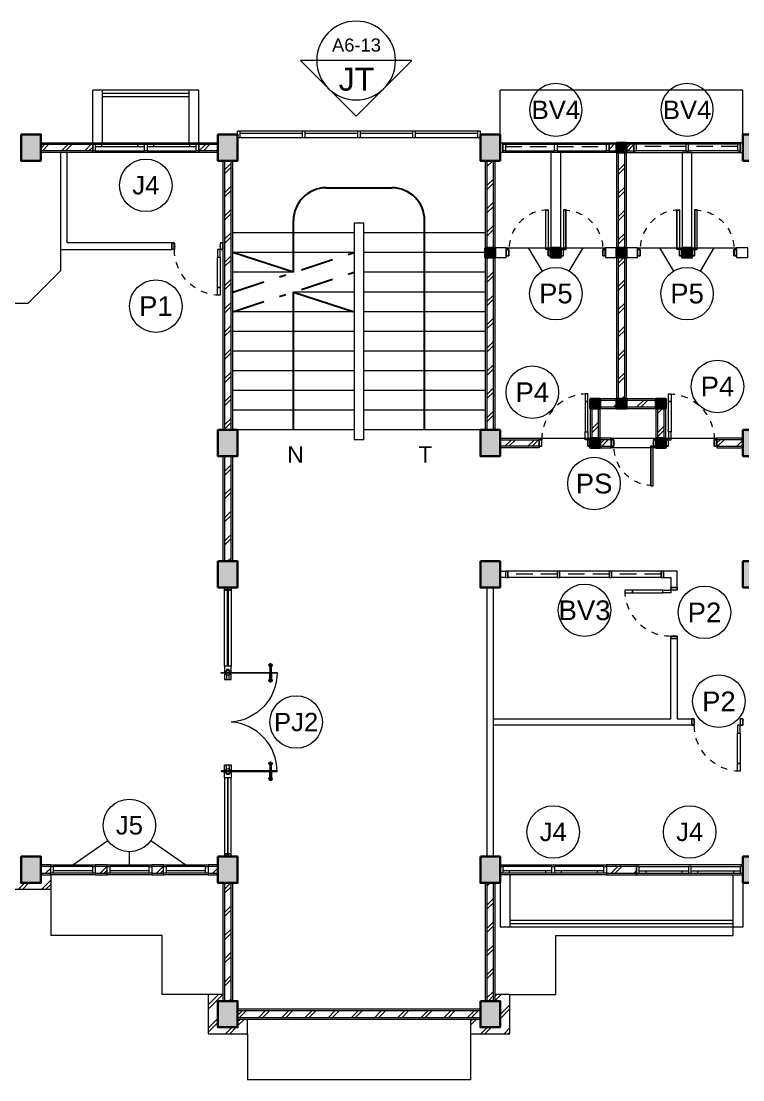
# Model space of a CAD drawing. Header units: millimetres. Extents: x -11 to 1625, y -267 to 180.
# Drawn here: x 1008.79 to 1019.79, y 35.91 to 52.04 of the extents above; entities that cross this region are included whole.
import ezdxf
from ezdxf.enums import TextEntityAlignment as Align

# ---------------------------------------------------------------- set-up
doc = ezdxf.new("R2010")
doc.units = ezdxf.units.MM
doc.linetypes.add('DASHDOT', pattern=[1, 0.5, -0.25, 0, -0.25])
doc.linetypes.add('HIDDEN', pattern=[0.375, 0.25, -0.125])
for name, color, linetype, lineweight in [('ars', 11, 'Continuous', 5), ('dinding', 5, 'Continuous', 15), ('KOLOM', 1, 'Continuous', 30), ('kus', 63, 'Continuous', 15), ('lan', 7, 'Continuous', 15), ('not', 7, 'Continuous', 20), ('PARTISI', 190, 'Continuous', 9), ('sol kol', 8, 'Continuous', 0), ('tem', 5, 'Continuous', 20)]:
    doc.layers.add(name, color=color, linetype=linetype, lineweight=lineweight)
doc.styles.add('S', font='SIMPLEX', dxfattribs={"width": 1.1})
doc.styles.get("Standard").update_dxf_attribs({"font": 'ARIALUNI.TTF'})
pattern_1 = [(45, (1013.4393, 37.53536), (-0.1767767, 0.1767767), []), (45, (1013.5018, 37.53536), (-0.1767767, 0.1767767), [])]
pattern_2 = [(45, (643.21416, -115), (-0.1767767, 0.1767767), []), (45, (643.27666, -115), (-0.1767767, 0.1767767), [])]

# ---------------------------------------------------------------- blocks, each defined once
blk = doc.blocks.new('P 70')
at = {"linetype": 'HIDDEN', "ltscale": 0.3}
blk.add_lwpolyline([(-0.74, 0.1, -0.414214), (-0.04, 0.8, -1.303225)], format="xyb", dxfattribs=at)
for points in [[(-0.04, 0.8), (-0.08, 0.8), (-0.08, 0.68), (-0.04, 0.68)], [(-0.04, 0.68), (-0.08, 0.68), (-0.08, 0.22), (-0.04, 0.22)], [(-0.04, 0.1), (-0.08, 0.1), (-0.08, 0.22), (-0.04, 0.22)], [(-0.735, 0.06), (-0.74, 0.06), (-0.74, 0.061), (-0.74, 0.1), (-0.78, 0.1), (-0.78, 0), (-0.74, 0), (-0.74, 0.056), (-0.735, 0.058)], [(-0.742, 0.002), (-0.778, 0.002), (-0.778, 0.098), (-0.742, 0.098)], [(-0.045, 0.06), (-0.04, 0.06), (-0.04, 0.061), (-0.04, 0.1), (0, 0.1), (0, 0), (-0.04, 0), (-0.04, 0.056), (-0.045, 0.058)], [(-0.038, 0.002), (-0.002, 0.002), (-0.002, 0.098), (-0.038, 0.098)]]:
    blk.add_lwpolyline(points, close=True)
blk = doc.blocks.new('KP')
at = {"layer": 'KOLOM'}
blk.add_lwpolyline([(0.075, -0.075), (-0.075, -0.075), (-0.075, 0.075), (0.075, 0.075), (0.075, -0.075)], dxfattribs=at)
blk = doc.blocks.new('K1')
at = {"layer": 'KOLOM'}
blk.add_lwpolyline([(0.2, 0.15), (-0.2, 0.15), (-0.2, -0.15), (0.2, -0.15), (0.2, 0.15)], dxfattribs=at)
blk = doc.blocks.new('P 60')
at = {"linetype": 'HIDDEN', "ltscale": 0.3}
blk.add_lwpolyline([(-0.64, 0.1, -0.414214), (-0.04, 0.7, -1.303225)], format="xyb", dxfattribs=at)
for points in [[(-0.04, 0.7), (-0.04, 0.1), (-0.08, 0.1), (-0.08, 0.7)], [(-0.042, 0.698), (-0.042, 0.102), (-0.078, 0.102), (-0.078, 0.698)], [(-0.635, 0.06), (-0.64, 0.06), (-0.64, 0.061), (-0.64, 0.1), (-0.68, 0.1), (-0.68, 0), (-0.64, 0), (-0.64, 0.056), (-0.635, 0.058)], [(-0.642, 0.002), (-0.678, 0.002), (-0.678, 0.098), (-0.642, 0.098)], [(-0.045, 0.06), (-0.04, 0.06), (-0.04, 0.061), (-0.04, 0.1), (0, 0.1), (0, 0), (-0.04, 0), (-0.04, 0.056), (-0.045, 0.058)], [(-0.038, 0.002), (-0.002, 0.002), (-0.002, 0.098), (-0.038, 0.098)]]:
    blk.add_lwpolyline(points, close=True)
blk = doc.blocks.new('P1')
at = {"lineweight": 5}
h = blk.add_hatch(dxfattribs=at)
h.set_pattern_fill('ANSI31', color=256, scale=0.020282, angle=-315, style=0)
h.set_pattern_definition([(179.99999863, (-506.106483, 1417.280242), (6.07e-11, 0.0025352112676), [])])
h.paths.add_polyline_path([(-1.729, 0.805, -1), (-1.693, 0.77, -1)])
h.paths.add_polyline_path([(-1.724, 0.801, 1), (-1.697, 0.774, 1)], flags=16)
h = blk.add_hatch(dxfattribs=at)
h.set_pattern_fill('ANSI31', color=256, scale=0.020282, angle=-315, style=0)
h.set_pattern_definition([(270.00000137, (1414.9464214, -503.7726625), (0.0025352112676, 6.07e-11), [])])
h.paths.add_polyline_path([(-1.528, 0.605, 1), (-1.564, 0.641, 1)])
h.paths.add_polyline_path([(-1.532, 0.609, -1), (-1.56, 0.637, -1)], flags=16)
h = blk.add_hatch(dxfattribs=at)
h.set_pattern_fill('ANSI31', color=256, scale=0.020282, angle=-315, style=0)
h.set_pattern_definition([(179.99999863, (-505.0458133, 1416.2195722), (6.07e-11, 0.0025352112676), [])])
h.paths.add_polyline_path([(-0.668, -0.255, -1), (-0.632, -0.291, -1)])
h.paths.add_polyline_path([(-0.664, -0.259, 1), (-0.636, -0.287, 1)], flags=16)
h = blk.add_hatch(dxfattribs=at)
h.set_pattern_fill('ANSI31', color=256, scale=0.020282, angle=-315, style=0)
h.set_pattern_definition([(270.00000137, (1416.0070912, -504.8333323), (0.0025352112676, 6.07e-11), [])])
h.paths.add_polyline_path([(-0.468, -0.455, 1), (-0.504, -0.42, 1)])
h.paths.add_polyline_path([(-0.472, -0.451, -1), (-0.499, -0.424, -1)], flags=16)
for p, q in [((-1.724, 0.801), (-1.697, 0.774)), ((-1.686, 0.781), (-1.623, 0.718)), ((-1.553, 0.648), (-1.616, 0.711)), ((-1.532, 0.609), (-1.56, 0.637)), ((-0.664, -0.259), (-0.636, -0.287)), ((-0.625, -0.28), (-0.562, -0.343)), ((-0.492, -0.413), (-0.555, -0.35)), ((-0.472, -0.451), (-0.499, -0.424))]:
    blk.add_line(p, q, dxfattribs=at)
at = {"color": 9, "lineweight": 5}
for p, q in [((-1.641, 0.7), (-1.704, 0.763)), ((-1.634, 0.693), (-1.571, 0.63)), ((-0.58, -0.361), (-0.643, -0.298)), ((-0.573, -0.368), (-0.51, -0.431))]:
    blk.add_line(p, q, dxfattribs=at)
at = {"color": 8, "lineweight": 5}
for p, q in [((-1.64, 0.701), (-1.703, 0.763)), ((-1.639, 0.702), (-1.701, 0.764)), ((-1.636, 0.705), (-1.697, 0.766)), ((-1.631, 0.71), (-1.692, 0.771)), ((-1.633, 0.694), (-1.57, 0.631)), ((-1.632, 0.695), (-1.57, 0.633)), ((-1.629, 0.698), (-1.568, 0.637)), ((-1.624, 0.703), (-1.563, 0.642)), ((-0.58, -0.36), (-0.642, -0.297)), ((-0.578, -0.358), (-0.64, -0.296)), ((-0.575, -0.356), (-0.636, -0.294)), ((-0.57, -0.351), (-0.631, -0.29)), ((-0.572, -0.367), (-0.51, -0.43)), ((-0.571, -0.366), (-0.509, -0.428)), ((-0.568, -0.363), (-0.507, -0.424)), ((-0.563, -0.358), (-0.502, -0.419))]:
    blk.add_line(p, q, dxfattribs=at)
for points in [[(-1.1, 1.241), (-1.701, 0.64), (-1.694, 0.633), (-1.093, 1.234), (-1.1, 1.241)], [(-1.273, 1.202), (-1.202, 1.273), (-1.061, 1.132), (-1.132, 1.061), (-1.273, 1.202)], [(-0.032, 0.173), (-0.633, -0.428), (-0.64, -0.421), (-0.039, 0.18), (-0.032, 0.173)], [(-0.071, 0), (0, 0.071), (-0.142, 0.212), (-0.212, 0.142), (-0.071, 0)]]:
    blk.add_lwpolyline(points)
at = {"lineweight": 9}
for points in [[(-1.153, 1.181), (-1.181, 1.153), (-1.216, 1.188), (-1.188, 1.216)], [(-1.082, 1.11), (-1.11, 1.082), (-1.181, 1.153), (-1.153, 1.181)], [(-0.163, 0.191), (-0.191, 0.163), (-0.12, 0.092), (-0.092, 0.12)], [(-0.092, 0.12), (-0.12, 0.092), (-0.085, 0.057), (-0.057, 0.085)]]:
    blk.add_lwpolyline(points, close=True, dxfattribs=at)
at = {"lineweight": 5}
for points in [[(-1.697, 0.801), (-1.724, 0.774)], [(-1.532, 0.637), (-1.56, 0.609)], [(-0.636, -0.259), (-0.664, -0.287)], [(-0.472, -0.424), (-0.499, -0.451)]]:
    blk.add_lwpolyline(points, dxfattribs=at)
for points in [[(-1.701, 0.64, 0.396093), (-0.672, 0.601)], [(-0.633, -0.428, -0.396093), (-0.672, 0.601)]]:
    blk.add_lwpolyline(points, format="xyb")
for centre in [(-1.167, 1.167), (-0.106, 0.106)]:
    blk.add_circle(centre, 0.04)
for centre, radius in [((-1.711, 0.788), 0.0254), ((-1.711, 0.788), 0.0195), ((-1.546, 0.623), 0.0254), ((-1.546, 0.623), 0.0195), ((-0.65, -0.273), 0.0254), ((-0.65, -0.273), 0.0195), ((-0.486, -0.437), 0.0254), ((-0.486, -0.437), 0.0195)]:
    blk.add_circle(centre, radius, dxfattribs=at)
blk = doc.blocks.new('NAV')
blk.add_circle((0, -0.4), 0.4)
at = {"style": 'S', "width": 0.75, "flags": 4}
blk.add_attdef('AV', text='', height=0.3, dxfattribs=at).set_placement((0, -0.4), align=Align.MIDDLE)
blk = doc.blocks.new('Npa')
for p, q in [((-0.849, 0), (0, 0.849)), ((0.849, 0), (0, 0.849)), ((0.849, 0), (-0.849, 0))]:
    blk.add_line(p, q)
blk.add_circle((0, 0), 0.6)
at = {"color": 5, "style": 'S', "width": 0.75, "flags": 4}
blk.add_attdef('NO', text='', height=0.3, dxfattribs=at).set_placement((0.005, 0.113), align=Align.CENTER)
at = {"style": 'S', "width": 0.75, "flags": 4}
blk.add_attdef('NOLBR', text='', height=0.2, dxfattribs=at).set_placement((0.005, -0.334), align=Align.CENTER)

msp = doc.modelspace()

# ---------------------------------------------------------------- hatches: boundary and pattern name
at = {"layer": 'ars'}
h = msp.add_hatch(dxfattribs=at)
h.set_pattern_fill('TEMBOK', color=256, scale=0.25)
h.set_pattern_definition([(45, (1006.3293, 42.03536), (-0.176777, 0.176777), []), (45, (1006.3918, 42.03536), (-0.176777, 0.176777), [])])
h.paths.add_polyline_path([(1009.0893097, 50.1603587), (1009.8793097, 50.1603587), (1009.8793097, 50.0603587), (1009.0893097, 50.0603587)])
h = msp.add_hatch(dxfattribs=at)
h.set_pattern_fill('TEMBOK', color=256, scale=0.25)
h.set_pattern_definition([(45, (1008.4293, 42.03536), (-0.176777, 0.176777), []), (45, (1008.4918, 42.03536), (-0.176777, 0.176777), [])])
h.paths.add_polyline_path([(1011.4993097, 50.1603587), (1011.7893097, 50.1603587), (1011.7893097, 50.0603587), (1011.4993097, 50.0603587)])
h = msp.add_hatch(dxfattribs=at)
h.set_pattern_fill('TEMBOK', color=256, scale=0.25)
h.set_pattern_definition([(45, (1017.1593, 40.36036), (-0.176777, 0.176777), []), (45, (1017.2218, 40.36036), (-0.176777, 0.176777), [])])
h.paths.add_polyline_path([(1017.8643097, 50.1603587), (1017.7493097, 50.1603587), (1017.7493097, 50.0603587), (1017.8643097, 50.0603587)])
h = msp.add_hatch(dxfattribs=at)
h.set_pattern_fill('TEMBOK', color=256, scale=0.25)
h.set_pattern_definition([(45, (1017.4643, 40.36036), (-0.176777, 0.176777), []), (45, (1017.5268, 40.36036), (-0.176777, 0.176777), [])])
h.paths.add_polyline_path([(1018.1293097, 50.1603587), (1018.0143097, 50.1603587), (1018.0143097, 50.0603587), (1018.1293097, 50.0603587)])
h = msp.add_hatch(dxfattribs=at)
h.set_pattern_fill('TEMBOK', color=256, scale=0.25)
h.set_pattern_definition(pattern_1)
h.paths.add_polyline_path([(1017.8893097, 50.0353587), (1017.8893097, 46.2853587), (1017.9893097, 46.2853587), (1017.9893097, 50.0353587)])
h = msp.add_hatch(dxfattribs=at)
h.set_pattern_fill('TEMBOK', color=256, scale=0.25)
h.set_pattern_definition(pattern_1)
h.paths.add_polyline_path([(1011.9893097, 45.8103587), (1011.9893097, 49.9103587), (1011.8893097, 49.9103587), (1011.8893097, 45.8103587)])
h = msp.add_hatch(dxfattribs=at)
h.set_pattern_fill('TEMBOK', color=256, scale=0.25)
h.set_pattern_definition(pattern_1)
h.paths.add_polyline_path([(1015.9893097, 48.5853587), (1015.9893097, 49.9103587), (1015.8893097, 49.9103587), (1015.8893097, 48.5853587)])
h = msp.add_hatch(dxfattribs=at)
h.set_pattern_fill('TEMBOK', color=256, scale=0.25)
h.set_pattern_definition(pattern_1)
h.paths.add_polyline_path([(1015.8893097, 48.4353587), (1015.8893097, 45.8103587), (1015.9893097, 45.8103587), (1015.9893097, 48.4353587)])
h = msp.add_hatch(dxfattribs=at)
h.set_pattern_fill('TEMBOK', color=256, scale=0.25)
h.set_pattern_definition(pattern_1)
h.paths.add_polyline_path([(1017.4893097, 46.1353587), (1017.4893097, 45.6853587), (1017.5893097, 45.6853587), (1017.5893097, 46.1353587)])
h = msp.add_hatch(dxfattribs=at)
h.set_pattern_fill('TEMBOK', color=256, scale=0.25)
h.set_pattern_definition(pattern_1)
h.paths.add_polyline_path([(1018.4643097, 46.2603587), (1017.6143097, 46.2603587), (1017.6143097, 46.1603587), (1018.4643097, 46.1603587)])
h = msp.add_hatch(dxfattribs=at)
h.set_pattern_fill('TEMBOK', color=256, scale=0.25)
h.set_pattern_definition(pattern_1)
h.paths.add_polyline_path([(1018.4893097, 46.1353587), (1018.4893097, 45.6853587), (1018.5893097, 45.6853587), (1018.5893097, 46.1353587)])
h = msp.add_hatch(dxfattribs=at)
h.set_pattern_fill('TEMBOK', color=256, scale=0.25)
h.set_pattern_definition(pattern_1)
h.paths.add_polyline_path([(1016.0893097, 45.6603587), (1016.6843097, 45.6603587), (1016.6843097, 45.5603587), (1016.0893097, 45.5603587)])
h = msp.add_hatch(dxfattribs=at)
h.set_pattern_fill('TEMBOK', color=256, scale=0.25)
h.set_pattern_definition(pattern_1)
h.paths.add_polyline_path([(1017.7843097, 45.6603587), (1017.6143097, 45.6603587), (1017.6143097, 45.5603587), (1017.7843097, 45.5603587)])
h = msp.add_hatch(dxfattribs=at)
h.set_pattern_fill('TEMBOK', color=256, scale=0.25)
h.set_pattern_definition(pattern_1)
h.paths.add_polyline_path([(1019.7893097, 45.6603587), (1019.3943097, 45.6603587), (1019.3943097, 45.5603587), (1019.7893097, 45.5603587)])
h = msp.add_hatch(dxfattribs=at)
h.set_pattern_fill('TEMBOK', color=256, scale=0.25)
h.set_pattern_definition(pattern_1)
h.paths.add_polyline_path([(1011.9893097, 43.8103587), (1011.9893097, 45.4103587), (1011.8893097, 45.4103587), (1011.8893097, 43.8103587)])
h = msp.add_hatch(dxfattribs=at)
h.set_pattern_fill('TEMBOK', color=256, scale=0.25)
h.set_pattern_definition([(45, (734.21416, -29.59977), (-0.1767767, 0.1767767), []), (45, (734.27666, -29.59977), (-0.1767767, 0.1767767), [])])
h.paths.add_polyline_path([(1008.7893097, 38.9103587), (1008.7893097, 39.0353587), (1008.6393097, 39.0353587), (1008.6393097, 38.8103587), (1009.2393097, 38.8103587), (1009.2393097, 39.0353587), (1009.0893097, 39.0353587), (1009.0893097, 38.9103587)])
h = msp.add_hatch(dxfattribs=at)
h.set_pattern_fill('TEMBOK', color=256, scale=0.25)
h.set_pattern_definition([(45, (1004.8093, 37.53536), (-0.176777, 0.176777), []), (45, (1004.8718, 37.53536), (-0.176777, 0.176777), [])])
h.paths.add_polyline_path([(1009.2393097, 39.1603587), (1009.0893097, 39.1603587), (1009.0893097, 39.0603587), (1009.2393097, 39.0603587)])
h = msp.add_hatch(dxfattribs=at)
h.set_pattern_fill('TEMBOK', color=256, scale=0.25)
h.set_pattern_definition([(45, (1005.6393, 37.53536), (-0.176777, 0.176777), []), (45, (1005.7018, 37.53536), (-0.176777, 0.176777), [])])
h.paths.add_polyline_path([(1010.0993097, 39.1603587), (1009.9193097, 39.1603587), (1009.9193097, 39.0603587), (1010.0993097, 39.0603587)])
h = msp.add_hatch(dxfattribs=at)
h.set_pattern_fill('TEMBOK', color=256, scale=0.25)
h.set_pattern_definition([(45, (1006.4993, 37.53536), (-0.176777, 0.176777), []), (45, (1006.5618, 37.53536), (-0.176777, 0.176777), [])])
h.paths.add_polyline_path([(1010.9593097, 39.1603587), (1010.7793097, 39.1603587), (1010.7793097, 39.0603587), (1010.9593097, 39.0603587)])
h = msp.add_hatch(dxfattribs=at)
h.set_pattern_fill('TEMBOK', color=256, scale=0.25)
h.set_pattern_definition([(45, (1007.3593, 37.53536), (-0.176777, 0.176777), []), (45, (1007.4218, 37.53536), (-0.176777, 0.176777), [])])
h.paths.add_polyline_path([(1011.7893097, 39.1603587), (1011.6393097, 39.1603587), (1011.6393097, 39.0603587), (1011.7893097, 39.0603587)])
h = msp.add_hatch(dxfattribs=at)
h.set_pattern_fill('TEMBOK', color=256, scale=0.25)
h.set_pattern_definition([(45, (1013.4293, 37.53536), (-0.176777, 0.176777), []), (45, (1013.4918, 37.53536), (-0.176777, 0.176777), [])])
h.paths.add_polyline_path([(1018.1693097, 39.1603587), (1017.7093097, 39.1603587), (1017.7093097, 39.0603587), (1018.1693097, 39.0603587)])
h = msp.add_hatch(dxfattribs=at)
h.set_pattern_fill('TEMBOK', color=256, scale=0.25)
h.set_pattern_definition(pattern_1)
h.paths.add_polyline_path([(1011.9893097, 38.9103587), (1011.8893097, 38.9103587), (1011.8893097, 37.1103587), (1011.9893097, 37.1103587)])
h = msp.add_hatch(dxfattribs=at)
h.set_pattern_fill('TEMBOK', color=256, scale=0.25)
h.set_pattern_definition(pattern_1)
h.paths.add_polyline_path([(1015.9893097, 38.9103587), (1015.8893097, 38.9103587), (1015.8893097, 37.1103587), (1015.9893097, 37.1103587)])
h = msp.add_hatch(dxfattribs=at)
h.set_pattern_fill('TEMBOK', color=256, scale=0.25)
h.set_pattern_definition(pattern_2)
h.paths.add_polyline_path([(1011.7893097, 36.7103587), (1011.7893097, 37.1103587), (1011.8643097, 37.1103587), (1011.8643097, 37.2103587), (1011.6393097, 37.2103587), (1011.6393097, 36.6103587), (1012.2393097, 36.6103587), (1012.2393097, 36.8353587), (1012.0893097, 36.8353587), (1012.0893097, 36.7103587)])
h = msp.add_hatch(dxfattribs=at)
h.set_pattern_fill('TEMBOK', color=256, scale=0.25)
h.set_pattern_definition(pattern_2)
h.paths.add_polyline_path([(1016.2393097, 37.2103587), (1016.0143097, 37.2103587), (1016.0143097, 37.1103587), (1016.0893097, 37.1103587), (1016.0893097, 36.7103587), (1015.7893097, 36.7103587), (1015.7893097, 36.8353587), (1015.6393097, 36.8353587), (1015.6393097, 36.6103587), (1016.2393097, 36.6103587)])
h = msp.add_hatch(dxfattribs=at)
h.set_pattern_fill('TEMBOK', color=256, scale=0.25)
h.set_pattern_definition(pattern_1)
h.paths.add_polyline_path([(1015.7893097, 36.9603587), (1012.0893097, 36.9603587), (1012.0893097, 36.8603587), (1015.7893097, 36.8603587)])
at = {"layer": 'sol kol'}
for points in [[(1008.7893097, 50.3103587), (1008.7893097, 49.9103587), (1009.0893097, 49.9103587), (1009.0893097, 50.3103587)], [(1011.7893097, 50.3103587), (1011.7893097, 49.9103587), (1012.0893097, 49.9103587), (1012.0893097, 50.3103587)], [(1015.7893097, 50.3103587), (1015.7893097, 49.9103587), (1016.0893097, 49.9103587), (1016.0893097, 50.3103587)], [(1017.8643097, 50.1853587), (1018.0143097, 50.1853587), (1018.0143097, 50.0353587), (1017.8643097, 50.0353587)], [(1019.7893097, 50.3103587), (1019.7893097, 49.9103587), (1020.0893097, 49.9103587), (1020.0893097, 50.3103587)], [(1015.8643097, 48.5853587), (1016.0143097, 48.5853587), (1016.0143097, 48.4353587), (1015.8643097, 48.4353587)], [(1016.8643097, 48.5853587), (1017.0143097, 48.5853587), (1017.0143097, 48.4353587), (1016.8643097, 48.4353587)], [(1017.8643097, 48.5853587), (1018.0143097, 48.5853587), (1018.0143097, 48.4353587), (1017.8643097, 48.4353587)], [(1018.8643097, 48.5853587), (1019.0143097, 48.5853587), (1019.0143097, 48.4353587), (1018.8643097, 48.4353587)], [(1017.4643097, 46.2853587), (1017.6143097, 46.2853587), (1017.6143097, 46.1353587), (1017.4643097, 46.1353587)], [(1017.8643097, 46.2853587), (1018.0143097, 46.2853587), (1018.0143097, 46.1353587), (1017.8643097, 46.1353587)], [(1018.4643097, 46.2853587), (1018.6143097, 46.2853587), (1018.6143097, 46.1353587), (1018.4643097, 46.1353587)], [(1011.7893097, 45.8103587), (1011.7893097, 45.4103587), (1012.0893097, 45.4103587), (1012.0893097, 45.8103587)], [(1015.7893097, 45.8103587), (1015.7893097, 45.4103587), (1016.0893097, 45.4103587), (1016.0893097, 45.8103587)], [(1019.7893097, 45.8103587), (1019.7893097, 45.4103587), (1020.0893097, 45.4103587), (1020.0893097, 45.8103587)], [(1017.4643097, 45.6853587), (1017.6143097, 45.6853587), (1017.6143097, 45.5353587), (1017.4643097, 45.5353587)], [(1018.4643097, 45.6853587), (1018.6143097, 45.6853587), (1018.6143097, 45.5353587), (1018.4643097, 45.5353587)], [(1011.7893097, 43.8103587), (1011.7893097, 43.4103587), (1012.0893097, 43.4103587), (1012.0893097, 43.8103587)], [(1015.7893097, 43.8103587), (1015.7893097, 43.4103587), (1016.0893097, 43.4103587), (1016.0893097, 43.8103587)], [(1019.7893097, 43.8103587), (1019.7893097, 43.4103587), (1020.0893097, 43.4103587), (1020.0893097, 43.8103587)], [(1008.7893097, 39.3103587), (1008.7893097, 38.9103587), (1009.0893097, 38.9103587), (1009.0893097, 39.3103587)], [(1011.7893097, 39.3103587), (1011.7893097, 38.9103587), (1012.0893097, 38.9103587), (1012.0893097, 39.3103587)], [(1015.7893097, 39.3103587), (1015.7893097, 38.9103587), (1016.0893097, 38.9103587), (1016.0893097, 39.3103587)], [(1019.7893097, 39.3103587), (1019.7893097, 38.9103587), (1020.0893097, 38.9103587), (1020.0893097, 39.3103587)], [(1011.7893097, 37.1103587), (1011.7893097, 36.7103587), (1012.0893097, 36.7103587), (1012.0893097, 37.1103587)], [(1015.7893097, 37.1103587), (1015.7893097, 36.7103587), (1016.0893097, 36.7103587), (1016.0893097, 37.1103587)]]:
    msp.add_hatch(color=256, dxfattribs=at).paths.add_polyline_path(points)

# ---------------------------------------------------------------- linework, layer by layer
for p, q in [((1013.4393097, 49.4978587), (1014.4393097, 49.4978587)), ((1012.9393097, 48.2103587), (1012.9393097, 48.9978587)), ((1014.9393097, 45.8103587), (1014.9393097, 48.9978587)), ((1012.9393097, 48.2103587), (1012.0143097, 48.5103587)), ((1012.9393097, 45.8103587), (1012.9393097, 47.9103587)), ((1012.9393097, 47.9103587), (1013.8643097, 47.6103587))]:
    msp.add_line(p, q)
at = {"linetype": 'DASHDOT'}
for p, q in [((1012.0143097, 47.9103587), (1013.8643097, 48.5103587)), ((1012.0143097, 47.6103587), (1013.8643097, 48.2103587))]:
    msp.add_line(p, q, dxfattribs=at)
for centre, start, end in [((1013.4393097, 48.9978587), 90, 180), ((1014.4393097, 48.9978587), 0, 90)]:
    msp.add_arc(centre, 0.5, start, end)
at = {"layer": 'ars'}
for points in [[(1011.3493097, 50.9353587), (1010.0293097, 50.9353587)], [(1011.3493097, 50.8853587), (1010.0293097, 50.8853587)], [(1019.6393097, 38.3353587), (1016.2393097, 38.3353587)], [(1019.6393097, 38.2853587), (1016.2393097, 38.2853587)]]:
    msp.add_lwpolyline(points, dxfattribs=at)
for points in [[(1009.0893097, 50.1603587), (1009.8793097, 50.1603587), (1009.8793097, 50.0603587), (1009.0893097, 50.0603587)], [(1011.4993097, 50.1603587), (1011.7893097, 50.1603587), (1011.7893097, 50.0603587), (1011.4993097, 50.0603587)], [(1017.8643097, 50.1603587), (1017.7493097, 50.1603587), (1017.7493097, 50.0603587), (1017.8643097, 50.0603587)], [(1018.1293097, 50.1603587), (1018.0143097, 50.1603587), (1018.0143097, 50.0603587), (1018.1293097, 50.0603587)], [(1017.8893097, 50.0353587), (1017.8893097, 46.2853587), (1017.9893097, 46.2853587), (1017.9893097, 50.0353587)], [(1011.9893097, 45.8103587), (1011.9893097, 49.9103587), (1011.8893097, 49.9103587), (1011.8893097, 45.8103587)], [(1015.9893097, 48.5853587), (1015.9893097, 49.9103587), (1015.8893097, 49.9103587), (1015.8893097, 48.5853587)], [(1015.8893097, 48.4353587), (1015.8893097, 45.8103587), (1015.9893097, 45.8103587), (1015.9893097, 48.4353587)], [(1017.4893097, 46.1353587), (1017.4893097, 45.6853587), (1017.5893097, 45.6853587), (1017.5893097, 46.1353587)], [(1018.4643097, 46.2603587), (1017.6143097, 46.2603587), (1017.6143097, 46.1603587), (1018.4643097, 46.1603587)], [(1018.4893097, 46.1353587), (1018.4893097, 45.6853587), (1018.5893097, 45.6853587), (1018.5893097, 46.1353587)], [(1016.0893097, 45.6603587), (1016.6843097, 45.6603587), (1016.6843097, 45.5603587), (1016.0893097, 45.5603587)], [(1017.7843097, 45.6603587), (1017.6143097, 45.6603587), (1017.6143097, 45.5603587), (1017.7843097, 45.5603587)], [(1019.7893097, 45.6603587), (1019.3943097, 45.6603587), (1019.3943097, 45.5603587), (1019.7893097, 45.5603587)], [(1011.9893097, 43.8103587), (1011.9893097, 45.4103587), (1011.8893097, 45.4103587), (1011.8893097, 43.8103587)], [(1009.2393097, 39.1603587), (1009.0893097, 39.1603587), (1009.0893097, 39.0603587), (1009.2393097, 39.0603587)], [(1010.0993097, 39.1603587), (1009.9193097, 39.1603587), (1009.9193097, 39.0603587), (1010.0993097, 39.0603587)], [(1010.9593097, 39.1603587), (1010.7793097, 39.1603587), (1010.7793097, 39.0603587), (1010.9593097, 39.0603587)], [(1011.7893097, 39.1603587), (1011.6393097, 39.1603587), (1011.6393097, 39.0603587), (1011.7893097, 39.0603587)], [(1018.1693097, 39.1603587), (1017.7093097, 39.1603587), (1017.7093097, 39.0603587), (1018.1693097, 39.0603587)], [(1011.9893097, 37.1103587), (1011.9893097, 38.9103587), (1011.8893097, 38.9103587), (1011.8893097, 37.1103587)], [(1015.9893097, 37.1103587), (1015.9893097, 38.9103587), (1015.8893097, 38.9103587), (1015.8893097, 37.1103587)], [(1015.7893097, 36.9603587), (1012.0893097, 36.9603587), (1012.0893097, 36.8603587), (1015.7893097, 36.8603587)]]:
    msp.add_lwpolyline(points, close=True, dxfattribs=at)
at = {"layer": 'dinding'}
for points in [[(1009.0893097, 50.1853587), (1009.8793097, 50.1853587), (1009.8793097, 50.0353587), (1009.0893097, 50.0353587)], [(1011.4993097, 50.1853587), (1011.7893097, 50.1853587), (1011.7893097, 50.0353587), (1011.4993097, 50.0353587)], [(1016.0893097, 50.1853587), (1016.1293097, 50.1853587), (1016.1293097, 50.0353587), (1016.0893097, 50.0353587)], [(1017.7493097, 50.1853587), (1017.8643097, 50.1853587), (1017.8643097, 50.0353587), (1017.7493097, 50.0353587)], [(1018.1293097, 50.1853587), (1018.0143097, 50.1853587), (1018.0143097, 50.0353587), (1018.1293097, 50.0353587)], [(1019.7893097, 50.1853587), (1019.7493097, 50.1853587), (1019.7493097, 50.0353587), (1019.7893097, 50.0353587)], [(1017.8643097, 50.0353587), (1017.8643097, 46.2853587), (1018.0143097, 46.2853587), (1018.0143097, 50.0353587)], [(1012.0143097, 45.8103587), (1012.0143097, 49.9103587), (1011.8643097, 49.9103587), (1011.8643097, 45.8103587)], [(1016.0143097, 48.5853587), (1016.0143097, 49.9103587), (1015.8643097, 49.9103587), (1015.8643097, 48.5853587)], [(1015.8643097, 48.4353587), (1015.8643097, 45.8103587), (1016.0143097, 45.8103587), (1016.0143097, 48.4353587)], [(1018.4643097, 46.2853587), (1017.6143097, 46.2853587), (1017.6143097, 46.1353587), (1018.4643097, 46.1353587)], [(1017.4643097, 46.1353587), (1017.4643097, 45.6853587), (1017.6143097, 45.6853587), (1017.6143097, 46.1353587)], [(1018.4643097, 46.1353587), (1018.4643097, 45.6853587), (1018.6143097, 45.6853587), (1018.6143097, 46.1353587)], [(1016.0893097, 45.6853587), (1016.6843097, 45.6853587), (1016.6843097, 45.5353587), (1016.0893097, 45.5353587)], [(1017.7843097, 45.6853587), (1017.6143097, 45.6853587), (1017.6143097, 45.5353587), (1017.7843097, 45.5353587)], [(1019.7893097, 45.6853587), (1019.3943097, 45.6853587), (1019.3943097, 45.5353587), (1019.7893097, 45.5353587)], [(1012.0143097, 43.8103587), (1012.0143097, 45.4103587), (1011.8643097, 45.4103587), (1011.8643097, 43.8103587)], [(1009.2393097, 39.1853587), (1009.0893097, 39.1853587), (1009.0893097, 39.0353587), (1009.2393097, 39.0353587)], [(1010.0993097, 39.1853587), (1009.9193097, 39.1853587), (1009.9193097, 39.0353587), (1010.0993097, 39.0353587)], [(1010.9593097, 39.1853587), (1010.7793097, 39.1853587), (1010.7793097, 39.0353587), (1010.9593097, 39.0353587)], [(1011.7893097, 39.1853587), (1011.6393097, 39.1853587), (1011.6393097, 39.0353587), (1011.7893097, 39.0353587)], [(1018.1693097, 39.1853587), (1017.7093097, 39.1853587), (1017.7093097, 39.0353587), (1018.1693097, 39.0353587)], [(1012.0143097, 37.1103587), (1012.0143097, 38.9103587), (1011.8643097, 38.9103587), (1011.8643097, 37.1103587)], [(1016.0143097, 37.1103587), (1016.0143097, 38.9103587), (1015.8643097, 38.9103587), (1015.8643097, 37.1103587)], [(1015.7893097, 36.9853587), (1012.0893097, 36.9853587), (1012.0893097, 36.8353587), (1015.7893097, 36.8353587)]]:
    msp.add_lwpolyline(points, close=True, dxfattribs=at)
at = {"layer": 'kus'}
for p, q in [((1015.7893097, 50.3603587), (1012.0893097, 50.3603587)), ((1012.0893097, 50.2603587), (1012.0893097, 50.3603587)), ((1012.1293097, 50.2603587), (1012.1293097, 50.3603587)), ((1013.0793097, 50.3253587), (1012.1293097, 50.3253587)), ((1013.0793097, 50.2603587), (1013.0793097, 50.3603587)), ((1013.1193097, 50.2603587), (1013.1193097, 50.3603587)), ((1013.9193097, 50.3253587), (1013.1193097, 50.3253587)), ((1013.9193097, 50.2603587), (1013.9193097, 50.3603587)), ((1013.9593097, 50.2603587), (1013.9593097, 50.3603587)), ((1014.7593097, 50.3253587), (1013.9593097, 50.3253587)), ((1014.7593097, 50.2603587), (1014.7593097, 50.3603587)), ((1014.7993097, 50.2603587), (1014.7993097, 50.3603587)), ((1015.7493097, 50.3253587), (1014.7993097, 50.3253587)), ((1015.7493097, 50.2603587), (1015.7493097, 50.3603587)), ((1015.7893097, 50.2603587), (1015.7893097, 50.3603587)), ((1009.9193097, 50.1603587), (1010.6693097, 50.1603587)), ((1010.0193097, 50.1253587), (1010.0193097, 50.1603587)), ((1010.5693097, 50.1253587), (1010.5693097, 50.1603587)), ((1010.7093097, 50.1603587), (1011.4593097, 50.1603587)), ((1010.8093097, 50.1253587), (1010.8093097, 50.1603587)), ((1011.3593097, 50.1253587), (1011.3593097, 50.1603587)), ((1015.7893097, 50.2603587), (1012.0893097, 50.2603587)), ((1016.1693097, 50.1603587), (1016.9193097, 50.1603587)), ((1016.9593097, 50.1603587), (1017.7093097, 50.1603587)), ((1018.9193097, 50.1603587), (1018.1693097, 50.1603587)), ((1019.7093097, 50.1603587), (1018.9593097, 50.1603587)), ((1009.9193097, 50.1253587), (1010.6693097, 50.1253587)), ((1009.9193097, 50.0603587), (1010.6693097, 50.0603587)), ((1010.7093097, 50.1253587), (1011.4593097, 50.1253587)), ((1010.7093097, 50.0603587), (1011.4593097, 50.0603587)), ((1016.1693097, 50.0603587), (1016.9193097, 50.0603587)), ((1016.9593097, 50.0603587), (1017.7093097, 50.0603587)), ((1018.9193097, 50.0603587), (1018.1693097, 50.0603587)), ((1019.7093097, 50.0603587), (1018.9593097, 50.0603587)), ((1017.7843097, 45.6853587), (1018.4643097, 45.6853587)), ((1018.4643097, 45.5353587), (1017.7843097, 45.5353587)), ((1016.9616686, 43.6603587), (1016.2116686, 43.6603587)), ((1016.9616686, 43.5603587), (1016.2116686, 43.5603587)), ((1017.7516686, 43.6603587), (1017.0016686, 43.6603587)), ((1017.7516686, 43.5603587), (1017.0016686, 43.5603587)), ((1018.5416686, 43.6603587), (1017.7916686, 43.6603587)), ((1018.5416686, 43.5603587), (1017.7916686, 43.5603587)), ((1009.8793097, 39.1603587), (1009.2793097, 39.1603587)), ((1009.8793097, 39.0953587), (1009.2793097, 39.0953587)), ((1009.8793097, 39.0603587), (1009.2793097, 39.0603587)), ((1010.7393097, 39.1603587), (1010.1393097, 39.1603587)), ((1010.7393097, 39.0953587), (1010.1393097, 39.0953587)), ((1010.7393097, 39.0603587), (1010.1393097, 39.0603587)), ((1011.5993097, 39.1603587), (1010.9993097, 39.1603587)), ((1011.5993097, 39.0953587), (1010.9993097, 39.0953587)), ((1011.5993097, 39.0603587), (1010.9993097, 39.0603587)), ((1016.8793097, 39.1603587), (1016.1293097, 39.1603587)), ((1016.8793097, 39.0953587), (1016.1293097, 39.0953587)), ((1016.8793097, 39.0603587), (1016.1293097, 39.0603587)), ((1016.2293097, 39.0953587), (1016.2293097, 39.0603587)), ((1016.7793097, 39.0953587), (1016.7793097, 39.0603587)), ((1017.6693097, 39.1603587), (1016.9193097, 39.1603587)), ((1017.6693097, 39.0953587), (1016.9193097, 39.0953587)), ((1017.6693097, 39.0603587), (1016.9193097, 39.0603587)), ((1017.0193097, 39.0953587), (1017.0193097, 39.0603587)), ((1017.5693097, 39.0953587), (1017.5693097, 39.0603587)), ((1018.2093097, 39.1603587), (1018.9593097, 39.1603587)), ((1018.2093097, 39.0953587), (1018.9593097, 39.0953587)), ((1018.2093097, 39.0603587), (1018.9593097, 39.0603587)), ((1018.3093097, 39.0953587), (1018.3093097, 39.0603587)), ((1018.8593097, 39.0953587), (1018.8593097, 39.0603587)), ((1018.9993097, 39.1603587), (1019.7493097, 39.1603587)), ((1018.9993097, 39.0953587), (1019.7493097, 39.0953587)), ((1018.9993097, 39.0603587), (1019.7493097, 39.0603587)), ((1019.0993097, 39.0953587), (1019.0993097, 39.0603587)), ((1019.6493097, 39.0953587), (1019.6493097, 39.0603587))]:
    msp.add_line(p, q, dxfattribs=at)
at = {"layer": 'kus', "linetype": 'HIDDEN'}
for p, q in [((1016.1693097, 50.1253587), (1016.9193097, 50.1253587)), ((1016.9593097, 50.1253587), (1017.7093097, 50.1253587)), ((1018.9193097, 50.1253587), (1018.1693097, 50.1253587)), ((1019.7093097, 50.1253587), (1018.9593097, 50.1253587)), ((1016.9616686, 43.6103587), (1016.2116686, 43.6103587)), ((1017.7516686, 43.6103587), (1017.0016686, 43.6103587)), ((1018.5416686, 43.6103587), (1017.7916686, 43.6103587))]:
    msp.add_line(p, q, dxfattribs=at)
at = {"layer": 'kus'}
for points in [[(1009.8793097, 50.1603587), (1009.9193097, 50.1603587), (1009.9193097, 50.0603587), (1009.8793097, 50.0603587)], [(1010.6693097, 50.1603587), (1010.7093097, 50.1603587), (1010.7093097, 50.0603587), (1010.6693097, 50.0603587)], [(1011.4593097, 50.1603587), (1011.4993097, 50.1603587), (1011.4993097, 50.0603587), (1011.4593097, 50.0603587)], [(1016.1293097, 50.1603587), (1016.1693097, 50.1603587), (1016.1693097, 50.0603587), (1016.1293097, 50.0603587)], [(1016.9193097, 50.1603587), (1016.9593097, 50.1603587), (1016.9593097, 50.0603587), (1016.9193097, 50.0603587)], [(1017.7093097, 50.1603587), (1017.7493097, 50.1603587), (1017.7493097, 50.0603587), (1017.7093097, 50.0603587)], [(1018.1693097, 50.1603587), (1018.1293097, 50.1603587), (1018.1293097, 50.0603587), (1018.1693097, 50.0603587)], [(1018.9593097, 50.1603587), (1018.9193097, 50.1603587), (1018.9193097, 50.0603587), (1018.9593097, 50.0603587)], [(1019.7493097, 50.1603587), (1019.7093097, 50.1603587), (1019.7093097, 50.0603587), (1019.7493097, 50.0603587)], [(1016.1716686, 43.5603587), (1016.2116686, 43.5603587), (1016.2116686, 43.6603587), (1016.1716686, 43.6603587)], [(1016.1736686, 43.5623587), (1016.2096686, 43.5623587), (1016.2096686, 43.6583587), (1016.1736686, 43.6583587)], [(1016.9616686, 43.5603587), (1017.0016686, 43.5603587), (1017.0016686, 43.6603587), (1016.9616686, 43.6603587)], [(1016.9636686, 43.5623587), (1016.9996686, 43.5623587), (1016.9996686, 43.6583587), (1016.9636686, 43.6583587)], [(1017.7516686, 43.5603587), (1017.7916686, 43.5603587), (1017.7916686, 43.6603587), (1017.7516686, 43.6603587)], [(1017.7536686, 43.5623587), (1017.7896686, 43.5623587), (1017.7896686, 43.6583587), (1017.7536686, 43.6583587)], [(1018.5416686, 43.5603587), (1018.5816686, 43.5603587), (1018.5816686, 43.6603587), (1018.5416686, 43.6603587)], [(1018.5436686, 43.5623587), (1018.5796686, 43.5623587), (1018.5796686, 43.6583587), (1018.5436686, 43.6583587)], [(1011.8913097, 43.3723587), (1011.8913097, 43.4083587), (1011.9873097, 43.4083587), (1011.9873097, 43.3723587), (1011.9468097, 43.3723587), (1011.9468097, 43.3873587), (1011.9318097, 43.3873587), (1011.9318097, 43.3723587)], [(1011.9343097, 43.3853587), (1011.9443097, 43.3853587), (1011.9443097, 42.2103587), (1011.9343097, 42.2103587)], [(1011.8893097, 42.2103587), (1011.8893097, 43.3703587), (1011.9893097, 43.3703587), (1011.9893097, 42.2103587)], [(1011.8893097, 40.5103587), (1011.8893097, 39.3503587), (1011.9893097, 39.3503587), (1011.9893097, 40.5103587)], [(1011.9343097, 39.3353587), (1011.9443097, 39.3353587), (1011.9443097, 40.5103587), (1011.9343097, 40.5103587)], [(1011.8913097, 39.3483587), (1011.8913097, 39.3123587), (1011.9873097, 39.3123587), (1011.9873097, 39.3483587), (1011.9468097, 39.3483587), (1011.9468097, 39.3333587), (1011.9318097, 39.3333587), (1011.9318097, 39.3483587)], [(1009.2793097, 39.0603587), (1009.2393097, 39.0603587), (1009.2393097, 39.1603587), (1009.2793097, 39.1603587)], [(1009.9193097, 39.0603587), (1009.8793097, 39.0603587), (1009.8793097, 39.1603587), (1009.9193097, 39.1603587)], [(1010.1393097, 39.0603587), (1010.0993097, 39.0603587), (1010.0993097, 39.1603587), (1010.1393097, 39.1603587)], [(1010.7793097, 39.0603587), (1010.7393097, 39.0603587), (1010.7393097, 39.1603587), (1010.7793097, 39.1603587)], [(1010.9993097, 39.0603587), (1010.9593097, 39.0603587), (1010.9593097, 39.1603587), (1010.9993097, 39.1603587)], [(1011.6393097, 39.0603587), (1011.5993097, 39.0603587), (1011.5993097, 39.1603587), (1011.6393097, 39.1603587)], [(1016.1293097, 39.0603587), (1016.0893097, 39.0603587), (1016.0893097, 39.1603587), (1016.1293097, 39.1603587)], [(1016.9193097, 39.0603587), (1016.8793097, 39.0603587), (1016.8793097, 39.1603587), (1016.9193097, 39.1603587)], [(1017.7093097, 39.0603587), (1017.6693097, 39.0603587), (1017.6693097, 39.1603587), (1017.7093097, 39.1603587)], [(1018.1693097, 39.0603587), (1018.2093097, 39.0603587), (1018.2093097, 39.1603587), (1018.1693097, 39.1603587)], [(1018.9593097, 39.0603587), (1018.9993097, 39.0603587), (1018.9993097, 39.1603587), (1018.9593097, 39.1603587)], [(1019.7493097, 39.0603587), (1019.7893097, 39.0603587), (1019.7893097, 39.1603587), (1019.7493097, 39.1603587)]]:
    msp.add_lwpolyline(points, close=True, dxfattribs=at)
for points in [[(1011.9493097, 43.4103587), (1011.9893097, 43.4103587), (1011.9893097, 43.3703587), (1011.9448097, 43.3703587), (1011.9448097, 43.3718111), (1011.9423097, 43.3718111), (1011.9423097, 43.3735583), (1011.9448097, 43.3753171), (1011.9448097, 43.3853587), (1011.9338097, 43.3853587), (1011.9338097, 43.3753171), (1011.9363097, 43.3735583), (1011.9363097, 43.3718111), (1011.9338097, 43.3718111), (1011.9338097, 43.3703587), (1011.8893097, 43.3703587), (1011.8893097, 43.4103587), (1011.9458037, 43.4103587), (1011.9475625, 43.4103587), (1011.9493097, 43.4103587), (1011.9493097, 43.4103587)], [(1011.9493097, 39.3103587), (1011.9893097, 39.3103587), (1011.9893097, 39.3503587), (1011.9448097, 39.3503587), (1011.9448097, 39.3489064), (1011.9423097, 39.3489064), (1011.9423097, 39.3471592), (1011.9448097, 39.3454004), (1011.9448097, 39.3353587), (1011.9338097, 39.3353587), (1011.9338097, 39.3454004), (1011.9363097, 39.3471592), (1011.9363097, 39.3489064), (1011.9338097, 39.3489064), (1011.9338097, 39.3503587), (1011.8893097, 39.3503587), (1011.8893097, 39.3103587), (1011.9458037, 39.3103587), (1011.9475625, 39.3103587), (1011.9493097, 39.3103587), (1011.9493097, 39.3103587)]]:
    msp.add_lwpolyline(points, dxfattribs=at)
at = {"layer": 'lan'}
for p, q in [((1009.8793097, 50.1853587), (1009.8793097, 50.9853587)), ((1010.0293097, 50.1853587), (1010.0293097, 50.9853587)), ((1011.3493097, 50.1853587), (1011.3493097, 50.9853587)), ((1011.4993097, 50.1853587), (1011.4993097, 50.9853587)), ((1016.0893097, 50.3103587), (1016.0893097, 50.9853587)), ((1014.0143097, 48.9603587), (1013.8643097, 48.9603587)), ((1013.8643097, 48.9603587), (1013.8643097, 45.6603587)), ((1014.0143097, 45.6603587), (1014.0143097, 48.9603587)), ((1016.1843097, 48.5853587), (1016.8643097, 48.5853587)), ((1017.0143097, 48.5853587), (1017.6943097, 48.5853587)), ((1018.1843097, 48.5853587), (1018.8643097, 48.5853587)), ((1019.0143097, 48.5853587), (1019.6943097, 48.5853587)), ((1014.0143097, 45.6603587), (1013.8643097, 45.6603587)), ((1016.6843097, 45.6853587), (1017.4643097, 45.6853587)), ((1018.6143097, 45.6853587), (1019.3943097, 45.6853587)), ((1009.2393097, 39.0353587), (1009.2393097, 38.8103587)), ((1016.2393097, 39.0353587), (1016.2393097, 38.2353587)), ((1019.6393097, 39.0353587), (1019.6393097, 38.2353587)), ((1016.0893097, 38.9103587), (1016.0893097, 38.2353587)), ((1019.7893097, 38.9103587), (1019.7893097, 38.2353587)), ((1009.2393097, 38.8103587), (1008.6393097, 38.8103587)), ((1009.2393097, 38.8103587), (1009.2393097, 38.1103587)), ((1019.6393097, 38.2353587), (1019.6393097, 38.1103587)), ((1010.9393097, 37.2103587), (1010.9393097, 38.1103587)), ((1016.9393097, 37.2103587), (1016.9393097, 38.1103587)), ((1016.9393097, 38.1103587), (1019.6393097, 38.1103587)), ((1011.6393097, 37.2103587), (1010.9393097, 37.2103587)), ((1016.2393097, 37.2103587), (1016.9393097, 37.2103587)), ((1012.2393097, 36.6103587), (1012.2393097, 35.9103587)), ((1015.6393097, 36.6103587), (1015.6393097, 35.9103587)), ((1015.6393097, 35.9103587), (1012.2393097, 35.9103587))]:
    msp.add_line(p, q, dxfattribs=at)
for points in [[(1011.4993097, 50.9853587), (1009.8793097, 50.9853587)], [(1019.7893097, 50.3103587), (1019.7893097, 50.9853587), (1016.0893097, 50.9853587)], [(1013.8643097, 48.8103587), (1012.0143097, 48.8103587)], [(1015.8643097, 48.8103587), (1014.0143097, 48.8103587)], [(1013.8643097, 48.5103587), (1012.0143097, 48.5103587)], [(1015.8643097, 48.5103587), (1014.0143097, 48.5103587)], [(1012.9393097, 48.2103587), (1012.0143097, 48.2103587)], [(1015.8643097, 48.2103587), (1014.0143097, 48.2103587)], [(1013.8643097, 47.9103587), (1012.9393097, 47.9103587)], [(1015.8643097, 47.9103587), (1014.0143097, 47.9103587)], [(1013.8643097, 47.6103587), (1012.0143097, 47.6103587)], [(1015.8643097, 47.6103587), (1014.0143097, 47.6103587)], [(1013.8643097, 47.3103587), (1012.0143097, 47.3103587)], [(1015.8643097, 47.3103587), (1014.0143097, 47.3103587)], [(1013.8643097, 47.0103587), (1012.0143097, 47.0103587)], [(1015.8643097, 47.0103587), (1014.0143097, 47.0103587)], [(1013.8643097, 46.7103587), (1012.0143097, 46.7103587)], [(1015.8643097, 46.7103587), (1014.0143097, 46.7103587)], [(1013.8643097, 46.4103587), (1012.0143097, 46.4103587)], [(1015.8643097, 46.4103587), (1014.0143097, 46.4103587)], [(1013.8643097, 46.1103587), (1012.0143097, 46.1103587)], [(1015.8643097, 46.1103587), (1014.0143097, 46.1103587)], [(1013.8643097, 45.8103587), (1012.0143097, 45.8103587)], [(1015.8643097, 45.8103587), (1014.0143097, 45.8103587)], [(1019.7893097, 38.2353587), (1016.0893097, 38.2353587)], [(1010.9393097, 38.1103587), (1009.2393097, 38.1103587)], [(1011.8643097, 37.2103587), (1011.6393097, 37.2103587), (1011.6393097, 36.6103587), (1012.2393097, 36.6103587), (1012.2393097, 36.8353587)], [(1015.6393097, 36.8353587), (1015.6393097, 36.6103587), (1016.2393097, 36.6103587), (1016.2393097, 37.2103587), (1016.0143097, 37.2103587)]]:
    msp.add_lwpolyline(points, dxfattribs=at)
for points in [[(1009.8793097, 50.1853587), (1011.4993097, 50.1853587), (1011.4993097, 50.0353587), (1009.8793097, 50.0353587)], [(1016.1293097, 50.1853587), (1017.7493097, 50.1853587), (1017.7493097, 50.0353587), (1016.1293097, 50.0353587)], [(1019.7493097, 50.1853587), (1018.1293097, 50.1853587), (1018.1293097, 50.0353587), (1019.7493097, 50.0353587)], [(1016.8643097, 50.0353587), (1016.8643097, 48.5853587), (1017.0143097, 48.5853587), (1017.0143097, 50.0353587)], [(1018.8643097, 50.0353587), (1018.8643097, 48.5853587), (1019.0143097, 48.5853587), (1019.0143097, 50.0353587)], [(1016.1843097, 48.5853587), (1016.0143097, 48.5853587), (1016.0143097, 48.4353587), (1016.1843097, 48.4353587)], [(1017.8643097, 48.5853587), (1017.6943097, 48.5853587), (1017.6943097, 48.4353587), (1017.8643097, 48.4353587)], [(1018.1843097, 48.5853587), (1018.0143097, 48.5853587), (1018.0143097, 48.4353587), (1018.1843097, 48.4353587)], [(1019.8643097, 48.5853587), (1019.6943097, 48.5853587), (1019.6943097, 48.4353587), (1019.8643097, 48.4353587)], [(1009.9193097, 39.0353587), (1009.2393097, 39.0353587), (1009.2393097, 39.1853587), (1009.9193097, 39.1853587)], [(1010.7793097, 39.0353587), (1010.0993097, 39.0353587), (1010.0993097, 39.1853587), (1010.7793097, 39.1853587)], [(1011.6393097, 39.0353587), (1010.9593097, 39.0353587), (1010.9593097, 39.1853587), (1011.6393097, 39.1853587)], [(1017.7093097, 39.0353587), (1016.0893097, 39.0353587), (1016.0893097, 39.1853587), (1017.7093097, 39.1853587)], [(1018.1693097, 39.0353587), (1019.7893097, 39.0353587), (1019.7893097, 39.1853587), (1018.1693097, 39.1853587)]]:
    msp.add_lwpolyline(points, close=True, dxfattribs=at)
at = {"layer": 'not'}
for p, q in [((1016.7353214, 48.2294354), (1016.5243097, 48.5853587)), ((1017.143298, 48.2294354), (1017.3543097, 48.5853587)), ((1018.7353214, 48.2294354), (1018.5243097, 48.5853587)), ((1019.143298, 48.2294354), (1019.3543097, 48.5853587)), ((1009.5793097, 39.1853587), (1010.1112589, 39.5564861)), ((1010.7673605, 39.5564861), (1011.2993097, 39.1853587)), ((1010.4393097, 39.1853587), (1010.4393097, 39.3853587))]:
    msp.add_line(p, q, dxfattribs=at)
at = {"layer": 'PARTISI'}
for points in [[(1009.3893097, 50.0353587), (1009.3893097, 48.5603587), (1011.0843097, 48.5603587), (1011.0843097, 48.6603587), (1009.4893097, 48.6603587), (1009.4893097, 50.0353587)], [(1015.9893097, 41.4103587), (1015.9893097, 43.4103587), (1015.8893097, 43.4103587), (1015.8893097, 41.4103587), (1015.8893097, 39.3103587), (1015.9893097, 39.3103587), (1015.9893097, 41.4103587)], [(1018.7893097, 42.6303587), (1018.7893097, 41.4103587), (1019.0093097, 41.4103587), (1019.0093097, 41.3103587), (1015.9893097, 41.3103587), (1015.9893097, 41.4103587), (1018.6893097, 41.4103587), (1018.6893097, 42.6303587)]]:
    msp.add_lwpolyline(points, dxfattribs=at)
for points in [[(1016.1716686, 43.5603587), (1016.0893097, 43.5603587), (1016.0893097, 43.6603587), (1016.1716686, 43.6603587)], [(1018.7893097, 43.4103587), (1018.7893097, 43.6603587), (1018.5816686, 43.6603587), (1018.5816686, 43.5603587), (1018.6893097, 43.5603587), (1018.6893097, 43.4103587)]]:
    msp.add_lwpolyline(points, close=True, dxfattribs=at)
at = {"layer": 'tem'}
for p, q in [((1009.3893097, 48.5603587), (1009.3893097, 48.2353587)), ((1008.8893097, 47.7353587), (1009.3893097, 48.2353587)), ((1008.8893097, 47.7353587), (1005.9893097, 47.7353587))]:
    msp.add_line(p, q, dxfattribs=at)

# ---------------------------------------------------------------- block references
at = {"layer": 'KOLOM'}
for name, p, rotation in [('K1', (1008.9393097, 50.1103587), 90), ('K1', (1011.9393097, 50.1103587), 90), ('K1', (1015.9393097, 50.1103587), 90), ('KP', (1017.9393097, 50.1103587), 180), ('K1', (1019.9393097, 50.1103587), 90), ('KP', (1015.9393097, 48.5103587), 180), ('KP', (1016.9393097, 48.5103587), 180), ('KP', (1017.9393097, 48.5103587), 180), ('KP', (1018.9393097, 48.5103587), 180), ('KP', (1017.5393097, 46.2103587), 180), ('KP', (1017.9393097, 46.2103587), 180), ('KP', (1018.5393097, 46.2103587), 180), ('K1', (1011.9393097, 45.6103587), 90), ('K1', (1015.9393097, 45.6103587), 90), ('K1', (1019.9393097, 45.6103587), 90), ('KP', (1017.5393097, 45.6103587), 180), ('KP', (1018.5393097, 45.6103587), 180), ('K1', (1011.9393097, 43.6103587), 90), ('K1', (1015.9393097, 43.6103587), 90), ('K1', (1019.9393097, 43.6103587), 90), ('K1', (1008.9393097, 39.1103587), 90), ('K1', (1011.9393097, 39.1103587), 90), ('K1', (1015.9393097, 39.1103587), 90), ('K1', (1019.9393097, 39.1103587), 90), ('K1', (1011.9393097, 36.9103587), 90), ('K1', (1015.9393097, 36.9103587), 90)]:
    msp.add_blockref(name, p, dxfattribs=dict(at, rotation=rotation))
at = {"layer": 'kus'}
for name, p in [('P 60', (1016.8643097, 48.4603587)), ('P 60', (1018.8643097, 48.4603587)), ('P 70', (1017.4643097, 45.5603587))]:
    msp.add_blockref(name, p, dxfattribs=at)
at = {"layer": 'kus', "xscale": -1}
for name, p in [('P 60', (1017.0143097, 48.4603587)), ('P 60', (1019.0143097, 48.4603587)), ('P 70', (1018.6143097, 45.5603587))]:
    msp.add_blockref(name, p, dxfattribs=at)
at = {"layer": 'kus', "xscale": -1, "rotation": 180}
for name, p in [('P 70', (1011.8643097, 48.6603587)), ('P 60', (1018.4643097, 45.6603587)), ('P 70', (1019.7893097, 41.4103587))]:
    msp.add_blockref(name, p, dxfattribs=at)
at = {"layer": 'kus'}
for name, p, rotation in [('P 70', (1018.7893097, 43.4103587), 90.00000000000001), ('P1', (1011.9393097, 42.2606123), 134.9999999999384)]:
    msp.add_blockref(name, p, dxfattribs=dict(at, rotation=rotation))
at = {"layer": 'not'}
ref = msp.add_blockref('Npa', (1013.8953756, 51.4359897), dxfattribs=dict(at, xscale=-1, rotation=180))
ref.add_attrib('NO', 'JT', dxfattribs={"layer": '0', "height": 0.35, "flags": 4}).set_placement((1013.9001413, 50.9773844), align=Align.CENTER)
ref.add_attrib('NOLBR', 'A6-13', dxfattribs={"layer": '0', "height": 0.2, "flags": 4}).set_placement((1013.9001413, 51.5726831), align=Align.CENTER)
ref = msp.add_blockref('NAV', (1016.9393097, 50.2853587), dxfattribs=dict(at, xscale=-1, rotation=180))
ref.add_attrib('AV', 'BV4', dxfattribs={"layer": '0', "height": 0.28, "flags": 4}).set_placement((1016.9393097, 50.6853587), align=Align.MIDDLE)
ref = msp.add_blockref('NAV', (1018.9393097, 50.2853587), dxfattribs=dict(at, xscale=-1, rotation=180))
ref.add_attrib('AV', 'BV4', dxfattribs={"layer": '0', "height": 0.28, "flags": 4}).set_placement((1018.9393097, 50.6853587), align=Align.MIDDLE)
ref = msp.add_blockref('NAV', (1010.6893097, 49.9353587), dxfattribs=at)
ref.add_attrib('AV', 'J4', dxfattribs={"layer": '0', "height": 0.28, "flags": 4}).set_placement((1010.6893097, 49.5353587), align=Align.MIDDLE)
ref = msp.add_blockref('NAV', (1016.9393097, 48.2853587), dxfattribs=at)
ref.add_attrib('AV', 'P5', dxfattribs={"layer": '0', "height": 0.3, "flags": 4}).set_placement((1016.9393097, 47.8853587), align=Align.MIDDLE)
ref = msp.add_blockref('NAV', (1018.9393097, 48.2853587), dxfattribs=at)
ref.add_attrib('AV', 'P5', dxfattribs={"layer": '0', "height": 0.3, "flags": 4}).set_placement((1018.9393097, 47.8853587), align=Align.MIDDLE)
ref = msp.add_blockref('NAV', (1010.841979, 48.0955625), dxfattribs=at)
ref.add_attrib('AV', 'P1', dxfattribs={"layer": '0', "height": 0.3, "flags": 4}).set_placement((1010.841979, 47.6955625), align=Align.MIDDLE)
ref = msp.add_blockref('NAV', (1016.5806364, 46.7841004), dxfattribs=at)
ref.add_attrib('AV', 'P4', dxfattribs={"layer": '0', "height": 0.3, "flags": 4}).set_placement((1016.5806364, 46.3841004), align=Align.MIDDLE)
ref = msp.add_blockref('NAV', (1019.4025554, 46.8718004), dxfattribs=at)
ref.add_attrib('AV', 'P4', dxfattribs={"layer": '0', "height": 0.3, "flags": 4}).set_placement((1019.4025554, 46.4718004), align=Align.MIDDLE)
ref = msp.add_blockref('NAV', (1017.5211769, 45.3930179), dxfattribs=at)
ref.add_attrib('AV', 'PS', dxfattribs={"layer": '0', "height": 0.3, "flags": 4}).set_placement((1017.5211769, 44.9930179), align=Align.MIDDLE)
ref = msp.add_blockref('NAV', (1017.3766686, 43.4627962), dxfattribs=at)
ref.add_attrib('AV', 'BV3', dxfattribs={"layer": '0', "height": 0.3, "flags": 4}).set_placement((1017.3766686, 43.0627962), align=Align.MIDDLE)
ref = msp.add_blockref('NAV', (1019.2040659, 43.4317894), dxfattribs=at)
ref.add_attrib('AV', 'P2', dxfattribs={"layer": '0', "height": 0.3, "flags": 4}).set_placement((1019.2040659, 43.0317894), align=Align.MIDDLE)
ref = msp.add_blockref('NAV', (1019.4236398, 42.07716), dxfattribs=at)
ref.add_attrib('AV', 'P2', dxfattribs={"layer": '0', "height": 0.3, "flags": 4}).set_placement((1019.4236398, 41.67716), align=Align.MIDDLE)
ref = msp.add_blockref('NAV', (1012.9803128, 41.7603587), dxfattribs=at)
ref.add_attrib('AV', 'PJ2', dxfattribs={"layer": '0', "height": 0.28, "flags": 4}).set_placement((1012.9803128, 41.3603587), align=Align.MIDDLE)
ref = msp.add_blockref('NAV', (1010.4393097, 40.1853587), dxfattribs=at)
ref.add_attrib('AV', 'J5', dxfattribs={"layer": '0', "height": 0.28, "flags": 4}).set_placement((1010.4393097, 39.7853587), align=Align.MIDDLE)
ref = msp.add_blockref('NAV', (1016.8993097, 40.0853587), dxfattribs=at)
ref.add_attrib('AV', 'J4', dxfattribs={"layer": '0', "height": 0.28, "flags": 4}).set_placement((1016.8993097, 39.6853587), align=Align.MIDDLE)
ref = msp.add_blockref('NAV', (1018.9793097, 40.0853587), dxfattribs=at)
ref.add_attrib('AV', 'J4', dxfattribs={"layer": '0', "height": 0.28, "flags": 4}).set_placement((1018.9793097, 39.6853587), align=Align.MIDDLE)

# ---------------------------------------------------------------- texts
at = {"layer": 'not', "char_height": 0.25, "attachment_point": 1}
for s, insert in [('\\pi0.026688;N', (1012.8170747, 45.5617951)), ('\\pi0.026006;T', (1014.8170747, 45.5617951))]:
    msp.add_mtext_dynamic_manual_height_columns(s, width=0.25, gutter_width=12.5, heights=[0], dxfattribs=dict(at, insert=insert))

doc.saveas('drawing.dxf')
